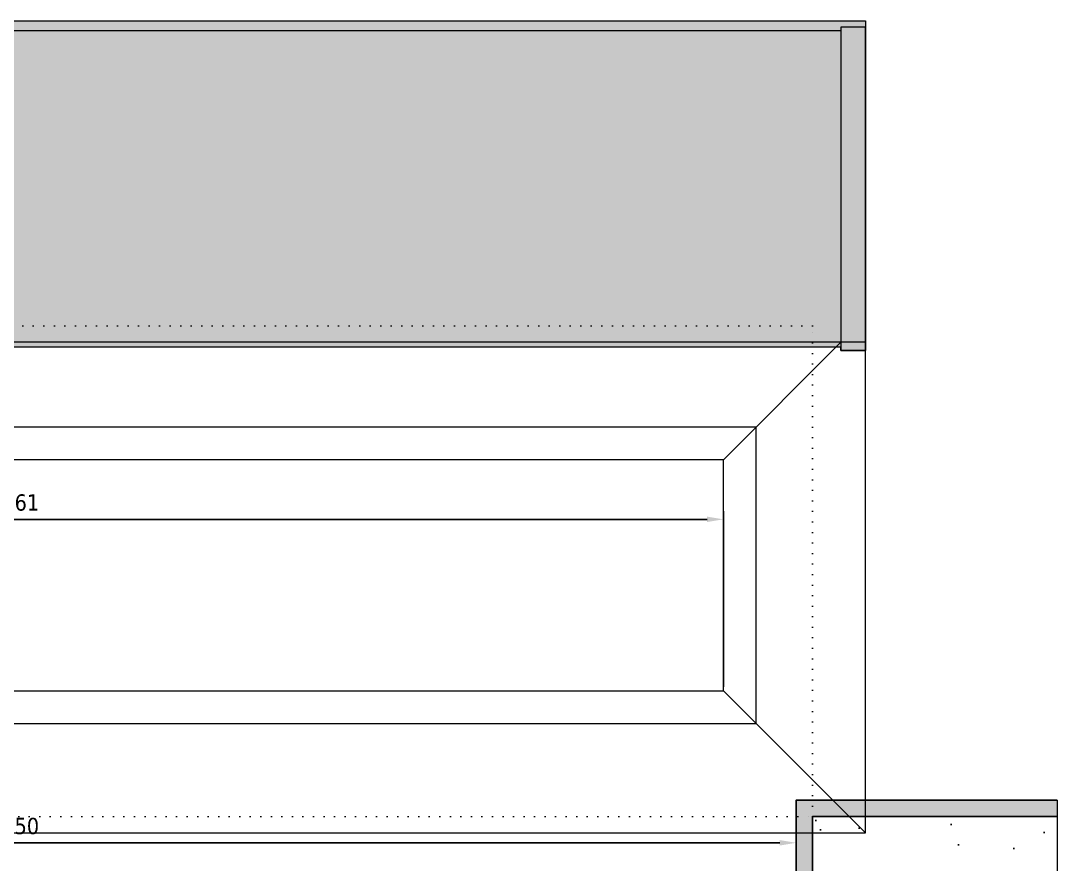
# Model space of a CAD drawing. Header units: millimetres. Extents: x -20000 to 230000, y -17405 to 25402.
# Drawn here: x 8125 to 8760, y -16229 to -15713 of the extents above; entities that cross this region are included whole.
import ezdxf

# ---------------------------------------------------------------- set-up
doc = ezdxf.new("R2010")
doc.units = ezdxf.units.MM
doc.header["$PDMODE"] = 35
doc.header["$PDSIZE"] = 0.5
doc.linetypes.add('POINTILLE', pattern=[6.35, 0, -6.35])
doc.layers.get('0').update_dxf_attribs({"lineweight": 13})
doc.layers.get('Defpoints').update_dxf_attribs({"true_color": 0xc2a584})
doc.layers.add('0 - Invisible', color=43, linetype='Continuous', lineweight=0, plot=False)
for name, color, linetype, lineweight in [('1 - BETON', 251, 'Continuous', 25), ('1 - Cotation', 32, 'Continuous', 13), ('1 - PVC', 7, 'Continuous', 13)]:
    doc.layers.add(name, color=color, linetype=linetype, lineweight=lineweight)
doc.layers.add('1 - Cache', color=7, linetype='Continuous', lineweight=0, true_color=0xffffff)
doc.styles.add('Texte Poralu', font='tahomabd.ttf')
doc.dimstyles.new('30 - 1000', dxfattribs={"dimtxt": 10, "dimasz": 10, "dimexe": 5, "dimexo": 2.5, "dimgap": 5, "dimtad": 1, "dimdec": 1, "dimtxsty": 'Texte Poralu', "dimcen": 5, "dimazin": 0, "dimtfac": 1, "dimtdec": 1, "dimtmove": 0, "dimatfit": 3, "dimfxl": 1, "dimarcsym": 0})

# ---------------------------------------------------------------- blocks, each defined once
blk = doc.blocks.new('*U446')
at = {"layer": '1 - BETON'}
h = blk.add_hatch(dxfattribs=at)
h.set_pattern_fill('CONCRETE', color=256, scale=15, style=0, pattern_type=2)
h.set_pattern_definition([(49.99999999999999, (-50.00000000000003, -20.00000000000003), (107.589027390113, -9.412820247389266), [11.25, -123.75]), (355, (-50.00000000000003, -20.00000000000003), (-20.81270004195, 112.8288200550018), [9, -99]), (100.4514, (-41.03424800000003, -20.78440100000002), (86.77640725710323, 103.415931309143), [9.5610285, -105.1713168]), (46.18420000000002, (-50.00000000000003, 9.999999999999977), (160.0861572938467, -24.82785214935271), [16.87499999999996, -185.6249999999997]), (96.6356, (-36.65948825000003, 7.931003949999974), (140.1994058323055, 146.1176806350663), [14.3415432, -157.75695]), (351.1842, (-50.00000000000003, 9.999999999999977), (140.1992917700441, 146.1177901387987), [13.5, -148.5]), (21, (-35.00000000000003, 2.499999999999975), (89.53605781776925, -60.39283359980082), [11.25, -123.75]), (326.0000000000001, (-35.00000000000003, 2.499999999999975), (36.49729978823726, 108.772506757028), [9, -99]), (71.4514, (-27.53866505000002, -2.532740900000025), (126.0333942872235, 48.37957450649286), [9.5610285, -105.1713168]), (37.50000000000001, (-50.00000000000003, -20.00000000000003), (1.8239782975936, 49.93407807469672), [0, -97.8, 0, -100.5, 0, -99.375]), (7.499999999999999, (-50.00000000000003, -20.00000000000003), (39.46043061632229, 59.16175678235403), [0, -57.3, 0, -95.55, 0, -37.875]), (327.5, (-83.45000000000003, -20.00000000000003), (80.07336542586135, -3.383230760156963), [0, -37.5, 0, -117, 0, -155.25]), (317.5, (-98.45000000000003, -20.00000000000003), (87.47792540135794, 15.01574734984766), [0, -48.75, 0, -77.69999999999999, 0, -110.25])])
h.paths.add_polyline_path([(-150, 179.9999999999999), (-150, 0), (0, 0), (0, 180)])
at = {"layer": '0 - Invisible'}
blk.add_lwpolyline([(-150, 179.9999999999999), (-150, 0)], dxfattribs=at)
at = {"layer": '1 - BETON'}
blk.add_lwpolyline([(-150, 0), (0, 0), (0, 180), (-150, 179.9999999999999)], dxfattribs=at)
blk = doc.blocks.new('*D454')
at = {"layer": '1 - Cotation', "color": 0, "lineweight": -2, "transparency": 16777216}
for p, q in [((7650.0000755666, -16192.72247383118), (7650.0000755666, -16221.24730716588)), ((8599.9999244334, -16192.72247383118), (8599.9999244334, -16221.24730716588)), ((7660.0000755666, -16216.24730716588), (8589.9999244334, -16216.24730716588))]:
    blk.add_line(p, q, dxfattribs=at)
at = {"layer": '1 - Cotation', "color": 0, "transparency": 16777216}
for points in [[(7660.0000755666, -16214.58064049921), (7660.0000755666, -16217.91397383254), (7650.0000755666, -16216.24730716588)], [(8589.9999244334, -16214.58064049921), (8589.9999244334, -16217.91397383254), (8599.9999244334, -16216.24730716588)]]:
    blk.add_solid(points, dxfattribs=at)
at = {"layer": 'Defpoints', "color": 0, "transparency": 16777216}
for p in [(7650.0000755666, -16190.22247383118), (8599.9999244334, -16190.22247383118), (8599.9999244334, -16216.24730716588)]:
    blk.add_point(p, dxfattribs=at)
at = {"layer": '1 - Cotation', "color": 0, "transparency": 16777216, "insert": (8125, -16206.04247170584), "char_height": 10, "attachment_point": 5, "style": 'Texte Poralu'}
blk.add_mtext('950', dxfattribs=at)
blk = doc.blocks.new('*U451')
at = {"layer": '1 - BETON'}
h = blk.add_hatch(dxfattribs=at)
h.set_pattern_fill('AR-SAND', color=256, scale=0.1)
h.set_pattern_definition([(37.50000000000001, (49.99993394200555, 19.99999999998363), (-0.1600031295984046, 4.894132373293424), [0, -3.860800000000001, 0, -4.318000000000001, 0, -4.1275]), (7.499999999999999, (49.99993394200555, 19.99999999998363), (4.495232831380027, 7.168251005683543), [0, -2.0828, 0, -3.4798, 0, -1.3335]), (327.5, (46.87573394200555, 19.99999999998363), (7.90992370241458, 0.01437184678545762), [0, -1.27, 0, -4.572, 0, -5.969]), (317.5, (46.87573394200555, 19.99999999998363), (7.635564524722972, 2.229293232572163), [0, -0.635, 0, -2.9972, 0, -3.429])])
h.paths.add_polyline_path([(-150.0000660579944, 10), (-150.0000660579944, 0), (0, 0), (0, -180.0000000000164), (10, -180.0000000000164), (10, 10)])
at = {"layer": '0 - Invisible'}
blk.add_lwpolyline([(-150.0000660579944, 10), (-150.0000660579944, 0)], dxfattribs=at)
at = {"layer": '1 - BETON'}
blk.add_lwpolyline([(-150.0000660579944, 0), (0, 0), (0, -180.0000000000164), (10, -180.0000000000164), (10, 10), (-150.0000660579944, 10)], dxfattribs=at)
blk = doc.blocks.new('*U636')
at = {"layer": '1 - Cache'}
blk.add_hatch(color=256, dxfattribs=at).paths.add_polyline_path([(-32.49999999998624, 285.5769922748332), (-32.49999999998624, 487.5769922748327), (1002.499867883875, 487.5769922748327), (1002.499867883875, 285.5769922748332), (987.4998679643693, 285.5769922748332), (987.4998679643693, 287.5769922748332), (-17.50000008048016, 287.5769922748332), (-17.50000008048016, 285.5769922748332)])
at = {"layer": '0 - Invisible'}
blk.add_lwpolyline([(-32.49999999998624, 285.5769922748332), (-32.49999999998624, 487.5769922748327), (1002.499867883875, 487.5769922748327), (1002.499867883875, 285.5769922748332), (987.4998679643693, 285.5769922748332), (987.4998679643693, 287.5769922748332), (-17.50000008048016, 287.5769922748332), (-17.50000008048016, 285.5769922748332), (-32.49999999998624, 285.5769922748332)], dxfattribs=at)
at = {"layer": '0 - Invisible', "linetype": 'POINTILLE'}
blk.add_lwpolyline([(969.9998678838749, 300.5769922748409), (1.786507449911103e-13, 300.5769922748409), (0, 0), (969.9998678838747, 0)], close=True, dxfattribs=at)
at = {"layer": '1 - PVC'}
for p, q in [((915.4998678838754, 218.5769922748341), (987.4998678838822, 290.57699227484)), ((915.4998678838745, 77.00000000000273), (1002.499867883874, -9.999999999996358))]:
    blk.add_line(p, q, dxfattribs=at)
for points in [[(-32.49999999998624, 483.5769922748327), (-32.49999999998624, 487.5769922748327), (1002.499867883875, 487.5769922748327), (1002.499867883875, 483.5769922748327)], [(-17.50000008048016, 481.5769922748327), (987.4998679643693, 481.5769922748327)], [(987.4998679643693, 287.5769922748332), (-17.50000008048016, 287.5769922748332)]]:
    blk.add_lwpolyline(points, dxfattribs=at)
for points in [[(1002.499867883875, 483.5769922748327), (987.4998679643693, 483.5769922748327), (987.4998679643693, 285.5769922748332), (1002.499867883875, 285.5769922748332)], [(-32.49999999998715, -10.00000000000921), (1002.499867883874, -10.00000000000193), (1002.499867883875, 290.5769922748404), (-32.49999999998624, 290.5769922748332)], [(34.50000000001285, 56.99999999999147), (935.4998678838745, 56.99999999999739), (935.4998678838754, 238.57699227484), (34.50000000001376, 238.5769922748336)], [(54.50000000001285, 76.9999999999917), (915.4998678838745, 76.99999999999716), (915.4998678838754, 218.5769922748395), (54.50000000001376, 218.5769922748341)]]:
    blk.add_lwpolyline(points, close=True, dxfattribs=at)
blk = doc.blocks.new('*D635')
at = {"layer": '1 - Cotation', "color": 0, "lineweight": -2, "transparency": 16777216}
for p, q in [((7694.500066058075, -16120.72246432257), (7694.500066058075, -16013.09135899425)), ((8555.499933941937, -16120.72246432258), (8555.499933941937, -16013.09135899425)), ((7704.500066058075, -16018.09135899425), (8545.499933941937, -16018.09135899425))]:
    blk.add_line(p, q, dxfattribs=at)
at = {"layer": '1 - Cotation', "color": 0, "transparency": 16777216}
for points in [[(7704.500066058075, -16016.42469232758), (7704.500066058075, -16019.75802566091), (7694.500066058075, -16018.09135899425)], [(8545.499933941937, -16016.42469232758), (8545.499933941937, -16019.75802566091), (8555.499933941937, -16018.09135899425)]]:
    blk.add_solid(points, dxfattribs=at)
at = {"layer": 'Defpoints', "color": 0, "transparency": 16777216}
for p in [(8555.499933941937, -16018.09135899425), (7694.500066058075, -16123.22246432257), (8555.499933941937, -16123.22246432258)]:
    blk.add_point(p, dxfattribs=at)
at = {"layer": '1 - Cotation', "color": 0, "transparency": 16777216, "insert": (8125.000000000006, -16007.86301782568), "char_height": 10, "attachment_point": 5, "style": 'Texte Poralu'}
blk.add_mtext('861', dxfattribs=at)

msp = doc.modelspace()

# ---------------------------------------------------------------- block references
msp.add_blockref('*U636', (7640.000066058063, -16200.22246432257))
at = {"xscale": -1, "rotation": 5.447993112639438e-05}
msp.add_blockref('*U451', (8609.999933941937, -16200.22246432264), dxfattribs=at)
at = {"xscale": -1}
msp.add_blockref('*U446', (8610, -16380.22246432257), dxfattribs=at)

# ---------------------------------------------------------------- dimensions: what is measured, and where the dimension line sits
at = {"layer": '1 - Cotation'}
for base, p1, p2, picture, middle in [((8555.499933941937, -16018.09135899425), (7694.500066058075, -16123.22246432257), (8555.499933941937, -16123.22246432258), '*D635', (8125.000000000006, -16007.86301782568)), ((8599.9999244334, -16216.24730716588), (7650.0000755666, -16190.22247383118), (8599.9999244334, -16190.22247383118), '*D454', (8125, -16206.04247170584))]:
    dim = msp.add_linear_dim(base=base, p1=p1, p2=p2, dimstyle='30 - 1000', dxfattribs=at)
    dim.commit()
    dim.dimension.update_dxf_attribs({"geometry": picture, "text_midpoint": middle})

doc.saveas('drawing.dxf')
